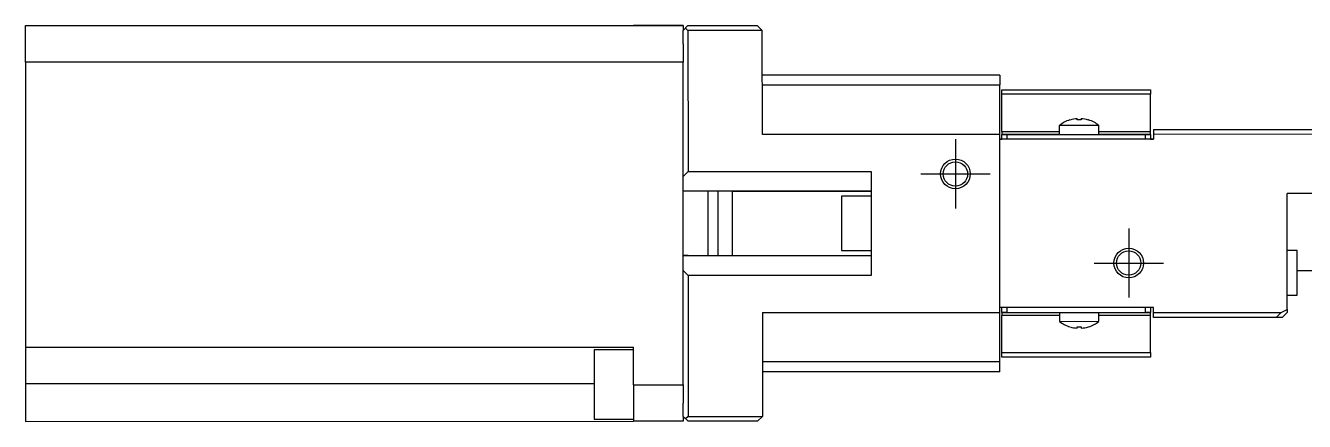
# Model space of a CAD drawing. Extents: x 0 to 634, y -8 to 556.
# Drawn here: x 330.8 to 460, y 250.3 to 290.3 of the extents above; entities that cross this region are included whole.
import ezdxf

# ---------------------------------------------------------------- set-up
doc = ezdxf.new("R2010")
doc.units = 0
doc.header["$LTSCALE"] = 0.5
doc.linetypes.add('CENTER', pattern=[50.8, 31.75, -6.35, 6.35, -6.35])
for name, color, linetype in [('MSM_CENTER', 1, 'CENTER'), ('MSM_CONTINUOUS', 7, 'CONTINUOUS'), ('MSM_NARROW', 5, 'CONTINUOUS')]:
    doc.layers.add(name, color=color, linetype=linetype)

msp = doc.modelspace()

# ---------------------------------------------------------------- linework, layer by layer
at = {"layer": 'MSM_CENTER'}
for p, q in [((424.75, 278.77), (424.75, 271.77)), ((421.25, 275.27), (428.25, 275.27)), ((442.25, 269.77), (442.25, 262.77)), ((438.75, 266.27), (445.75, 266.27))]:
    msp.add_line(p, q, dxfattribs=at)
at = {"layer": 'MSM_CONTINUOUS'}
for p, q in [((330.84, 290.26), (397.24, 290.27)), ((330.84, 290.26), (392.24, 290.27)), ((330.84, 286.56), (330.84, 290.26)), ((397.24, 290.27), (392.24, 290.27)), ((397.24, 290.27), (397.24, 289.77)), ((397.74, 290.27), (397.24, 289.77)), ((397.24, 288.43), (397.24, 289.77)), ((397.49, 290.02), (397.74, 289.77)), ((397.74, 290.27), (404.74, 290.27)), ((405.24, 289.77), (397.74, 289.77)), ((397.74, 289.77), (397.75, 275.52)), ((404.74, 290.27), (405.24, 289.77)), ((405.25, 279.27), (405.24, 289.77)), ((397.24, 288.43), (397.24, 286.57)), ((397.24, 286.57), (330.84, 286.56)), ((330.84, 286.56), (330.85, 257.75)), ((397.25, 253.97), (397.24, 286.57)), ((429.24, 285.27), (405.24, 285.27)), ((405.24, 284.27), (429.24, 284.27)), ((418.54, 285.27), (412.54, 285.27)), ((429.24, 285.27), (429.24, 284.27)), ((429.25, 279.27), (429.24, 284.27)), ((429.44, 283.77), (444.44, 283.77)), ((429.44, 283.33), (429.44, 283.77)), ((429.45, 279.56), (429.44, 283.33)), ((444.44, 283.33), (429.44, 283.33)), ((444.44, 283.77), (444.44, 283.33)), ((444.45, 279.57), (444.44, 283.33)), ((436.32, 280.73), (436.29, 280.73)), ((437.04, 280.73), (437.04, 280.86)), ((437.44, 280.73), (437.04, 280.73)), ((437.44, 280.86), (437.44, 280.73)), ((438.19, 280.73), (438.17, 280.73)), ((429.25, 279.27), (405.25, 279.27)), ((429.25, 278.77), (429.25, 279.27)), ((429.45, 279.56), (435.24, 279.57)), ((429.45, 279.56), (429.45, 279.27)), ((435.24, 279.27), (429.45, 279.27)), ((429.45, 279.27), (429.95, 279.27)), ((429.45, 278.77), (429.45, 279.27)), ((429.95, 279.27), (443.95, 279.27)), ((429.95, 279.27), (429.95, 278.77)), ((435.24, 280.17), (435.24, 279.27)), ((439.24, 280.17), (435.24, 280.17)), ((439.24, 279.27), (439.24, 280.17)), ((439.24, 279.57), (444.45, 279.57)), ((444.45, 279.27), (439.24, 279.27)), ((443.95, 278.77), (443.95, 279.27)), ((443.95, 279.27), (444.45, 279.27)), ((444.45, 279.27), (444.45, 279.57)), ((444.45, 279.27), (444.45, 278.77)), ((444.75, 279.77), (466.75, 279.78)), ((444.75, 279.77), (444.75, 278.77)), ((466.75, 279.28), (444.75, 279.27)), ((444.75, 278.77), (429.25, 278.77)), ((429.25, 278.77), (429.45, 278.77)), ((429.25, 261.77), (429.25, 278.77)), ((444.45, 278.77), (444.75, 278.77)), ((397.75, 275.52), (397.25, 275.02)), ((397.75, 275.52), (416.25, 275.52)), ((416.25, 275.52), (416.25, 265.02)), ((416.25, 273.52), (397.25, 273.52)), ((399.75, 273.52), (399.75, 267.02)), ((400.75, 273.52), (400.75, 267.02)), ((402.25, 267.02), (402.25, 273.52)), ((402.25, 273.52), (416.25, 273.52)), ((413.25, 273.02), (413.25, 267.52)), ((416.25, 273.02), (413.25, 273.02)), ((466.25, 273.28), (458.25, 273.28)), ((458.25, 261.58), (458.25, 273.28)), ((413.25, 267.52), (416.25, 267.52)), ((459.25, 267.53), (458.25, 267.53)), ((459.25, 263.03), (459.25, 267.53)), ((397.25, 267.02), (416.25, 267.02)), ((397.75, 267.02), (397.25, 267.02)), ((397.75, 267.02), (399.75, 267.02)), ((399.75, 267.02), (401.25, 267.02)), ((401.25, 267.02), (402.25, 267.02)), ((402.25, 267.02), (416.25, 267.02)), ((397.25, 265.52), (397.75, 265.02)), ((397.75, 265.02), (397.75, 250.77)), ((416.25, 265.02), (397.75, 265.02)), ((459.25, 265.53), (460.75, 265.53)), ((458.25, 263.03), (459.25, 263.03)), ((405.25, 261.27), (405.25, 250.77)), ((405.25, 261.27), (429.25, 261.27)), ((444.75, 261.77), (429.25, 261.77)), ((429.25, 261.27), (429.25, 261.77)), ((429.25, 256.27), (429.25, 261.27)), ((429.45, 261.27), (429.45, 261.77)), ((429.95, 261.27), (429.45, 261.27)), ((429.45, 261.27), (429.45, 260.98)), ((429.45, 261.27), (435.25, 261.27)), ((429.45, 257.21), (429.45, 260.98)), ((435.25, 260.98), (429.45, 260.98)), ((429.95, 261.77), (429.95, 261.27)), ((429.95, 261.27), (443.95, 261.27)), ((435.25, 261.27), (435.25, 260.37)), ((439.25, 261.27), (444.45, 261.27)), ((439.25, 260.38), (439.25, 261.27)), ((444.45, 260.98), (439.25, 260.98)), ((443.95, 261.27), (443.95, 261.77)), ((444.45, 261.27), (443.95, 261.27)), ((444.45, 261.77), (444.45, 261.27)), ((444.45, 260.98), (444.45, 261.27)), ((444.45, 257.21), (444.45, 260.98)), ((444.75, 260.77), (444.75, 261.77)), ((444.75, 261.27), (457.64, 261.28)), ((457.14, 260.78), (457.64, 261.28)), ((457.64, 261.28), (458.25, 261.58)), ((458.25, 261.28), (457.75, 260.78)), ((458.25, 261.58), (458.25, 261.28)), ((435.25, 260.37), (439.25, 260.38)), ((436.3, 259.82), (436.32, 259.82)), ((437.05, 259.82), (437.45, 259.82)), ((437.05, 259.69), (437.05, 259.82)), ((437.45, 259.82), (437.45, 259.69)), ((438.18, 259.82), (438.2, 259.82)), ((457.14, 260.78), (444.75, 260.77)), ((457.75, 260.78), (457.14, 260.78)), ((330.85, 257.75), (392.25, 257.76)), ((330.85, 257.75), (330.85, 254.05)), ((388.25, 257.5), (388.25, 250.5)), ((392.25, 257.5), (388.25, 257.5)), ((392.25, 253.97), (392.25, 257.76)), ((429.45, 256.77), (429.45, 257.21)), ((429.45, 257.21), (444.45, 257.21)), ((444.45, 257.21), (444.45, 256.77)), ((429.25, 256.27), (405.25, 256.27)), ((429.25, 255.27), (429.25, 256.27)), ((444.45, 256.77), (429.45, 256.77)), ((429.25, 255.27), (405.25, 255.27)), ((330.85, 254.05), (330.85, 250.26)), ((388.25, 254.05), (330.85, 254.05)), ((392.25, 253.97), (392.25, 250.27)), ((392.25, 253.97), (397.25, 253.97)), ((397.25, 253.97), (397.25, 252.11)), ((397.25, 250.77), (397.25, 252.11)), ((397.25, 250.77), (397.25, 250.27)), ((397.75, 250.27), (397.25, 250.77)), ((397.75, 250.77), (397.5, 250.52)), ((397.75, 250.77), (405.25, 250.77)), ((404.75, 250.27), (405.25, 250.77)), ((330.85, 250.26), (392.25, 250.27)), ((388.25, 250.5), (392.25, 250.5)), ((397.25, 250.27), (392.25, 250.27)), ((404.75, 250.27), (397.75, 250.27))]:
    msp.add_line(p, q, dxfattribs=at)
for centre in [(424.75, 275.27), (442.25, 266.27)]:
    msp.add_circle(centre, 1.23, dxfattribs=at)
for centre, radius, start, end in [((437.25, 277.67), 3.2, 107.2778, 128.69), ((437.25, 277.67), 3.19, 93.5982, 106.9131), ((437.25, 277.67), 3.19, 73.1026, 86.4175), ((437.25, 277.67), 3.2, 51.3256, 72.7378), ((437.25, 262.87), 3.2, 231.3256, 252.7378), ((437.25, 262.87), 3.19, 253.1026, 266.4175), ((437.25, 262.87), 3.19, 273.5982, 286.9131), ((437.25, 262.87), 3.2, 287.2778, 308.69)]:
    msp.add_arc(centre, radius, start, end, dxfattribs=at)
at = {"layer": 'MSM_NARROW'}
for centre in [(424.75, 275.27), (442.25, 266.27)]:
    msp.add_circle(centre, 1.5, dxfattribs=at)

doc.saveas('drawing.dxf')
